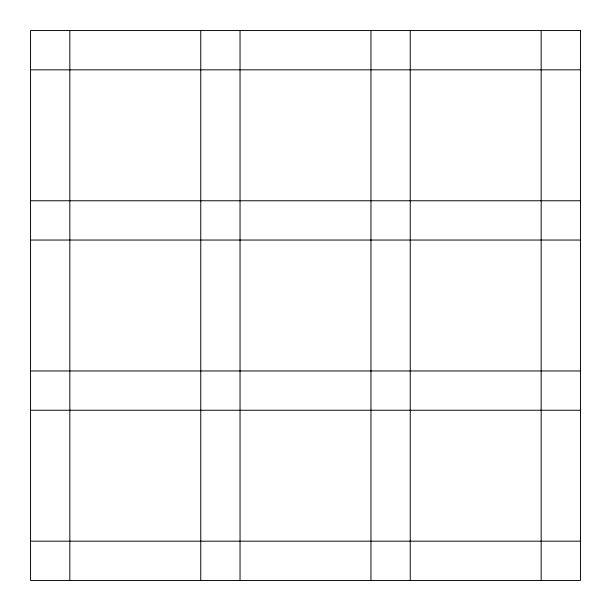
<?xml version="1.0" encoding="UTF-8"?>
<svg xmlns="http://www.w3.org/2000/svg" width="611" height="611" viewBox="0 0 611 611"><rect width="100%" height="100%" fill="white"/><g stroke="black" fill="none" stroke-linecap="round" stroke-linejoin="round"><path stroke-width="0.92" d="M30.55 69.83L580.45 69.83M30.55 200.759L580.45 200.759M30.55 240.039L580.45 240.039M30.55 370.961L580.45 370.961M30.55 410.241L580.45 410.241M30.55 541.17L580.45 541.17M541.17 30.55L541.17 580.45M410.241 30.55L410.241 580.45M370.961 30.55L370.961 580.45M240.039 30.55L240.039 580.45M200.759 30.55L200.759 580.45M69.83 30.55L69.83 580.45M580.45 30.55L30.55 30.55L30.55 580.45L580.45 580.45L580.45 30.55"/></g></svg>
